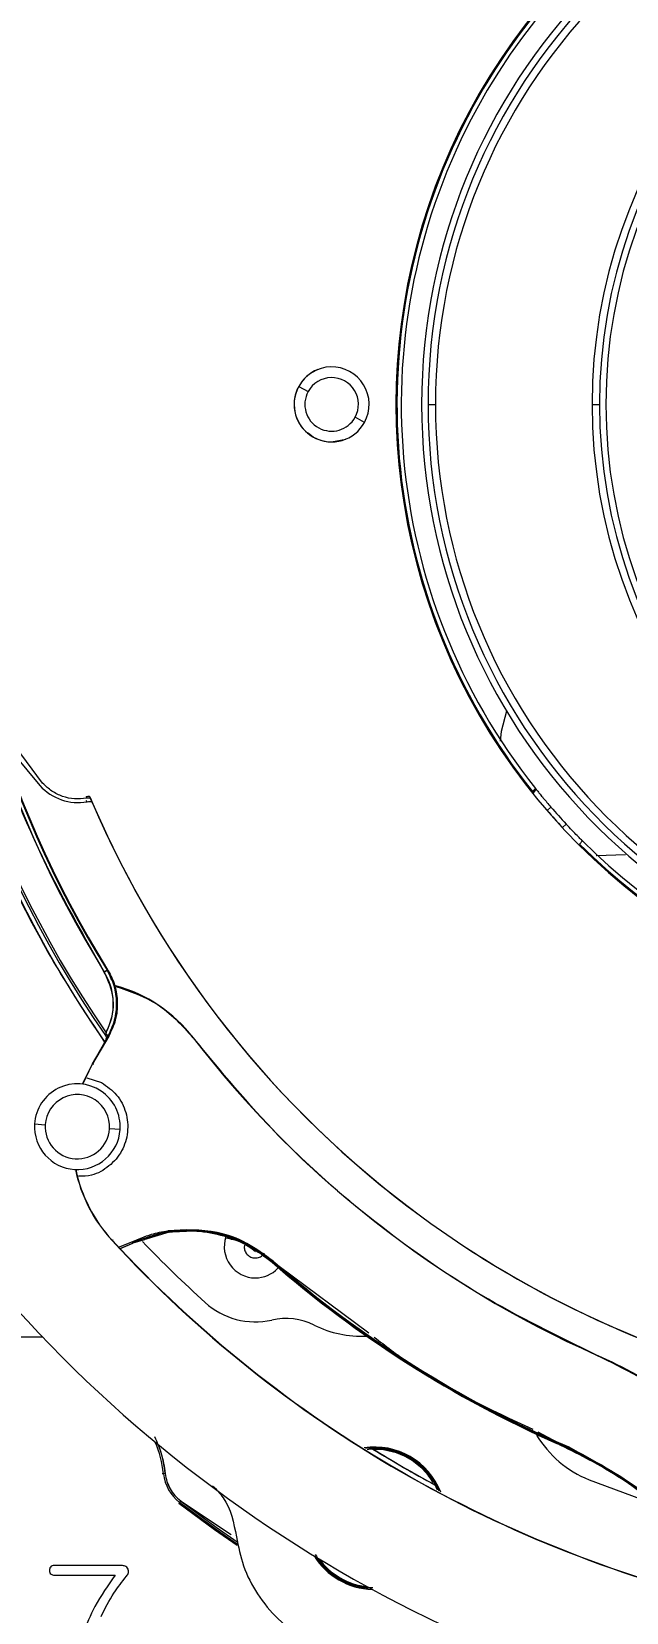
# Model space of a CAD drawing. Header units: millimetres. Extents: x 169 to 14583, y -399 to 10804.
# Drawn here: x 8105.3 to 8133, y 5314.2 to 5387.9 of the extents above; entities that cross this region are included whole.
import ezdxf

# ---------------------------------------------------------------- set-up
doc = ezdxf.new("R2010")
doc.units = ezdxf.units.MM
doc.header["$LTSCALE"] = 35
doc.layers.add('1', color=70, linetype='Continuous')
doc.styles.add('SLDTEXTSTYLE2', font='TXT', dxfattribs={"width": 0.7})
doc.dimstyles.new('SLDDIMSTYLE3', dxfattribs={"dimtxt": 105.988363, "dimasz": 26.25, "dimexe": 0, "dimexo": 0.0625, "dimgap": 26.497091, "dimtad": 1, "dimrnd": 1e-09, "dimzin": 12, "dimdsep": 46, "dimtxsty": 'SLDTEXTSTYLE2', "dimsah": 1, "dimcen": 0.09, "dimadec": 0, "dimazin": 3, "dimtfac": 1, "dimtdec": 3, "dimtofl": 0, "dimtmove": 0, "dimatfit": 3, "dimfxl": 0, "dimfrac": 2, "dimtolj": 1, "dimtzin": 12, "dimarcsym": 0})
doc.dimstyles.new('SLDDIMSTYLE5', dxfattribs={"dimtxt": 105.988363, "dimasz": 26.25, "dimexe": 0, "dimexo": 0.0625, "dimgap": 26.497091, "dimtad": 1, "dimdec": 0, "dimrnd": 1e-09, "dimzin": 12, "dimdsep": 46, "dimtxsty": 'SLDTEXTSTYLE2', "dimsah": 1, "dimcen": 0.09, "dimadec": 0, "dimazin": 3, "dimtfac": 1, "dimtdec": 3, "dimtofl": 0, "dimtmove": 0, "dimatfit": 3, "dimfxl": 0, "dimfrac": 2, "dimtolj": 1, "dimtzin": 12, "dimarcsym": 0})

# ---------------------------------------------------------------- blocks, each defined once
blk = doc.blocks.new('_D_38')
at = {"layer": '1'}
for p, q in [((8156.079, 5335.518), (8156.079, 4480.018)), ((6541.279, 5040.018), (6541.279, 4480.018)), ((7207.029, 4709.487), (7490.329, 4709.487)), ((7490.329, 4547.429), (7207.029, 4547.429)), ((6541.279, 4515.018), (8156.079, 4515.018))]:
    blk.add_line(p, q, dxfattribs=at)
for centre, start, end in [((7207.029, 4628.458), 90, 270), ((7490.329, 4628.458), 270, 90)]:
    blk.add_arc(centre, 81.029, start, end, dxfattribs=at)
for points in [[(6541.279, 4515.018), (6567.529, 4509.768), (6567.529, 4520.268)], [(8156.079, 4515.018), (8129.829, 4520.268), (8129.829, 4509.768)]]:
    blk.add_solid(points, dxfattribs=at)
at = {"layer": '1', "insert": (7207.029, 4686.095), "char_height": 92.6042, "attachment_point": 1, "style": 'SLDTEXTSTYLE2'}
blk.add_mtext('1615', dxfattribs=at)
blk = doc.blocks.new('_D_39')
at = {"layer": '1'}
for p, q in [((10336.279, 5511.018), (11734.619, 5511.018)), ((11699.619, 5511.018), (11699.619, 5088.118)), ((8051.635, 5088.118), (11734.619, 5088.118)), ((11699.619, 5088.118), (11699.619, 4698.415))]:
    blk.add_line(p, q, dxfattribs=at)
for points in [[(11699.619, 5511.018), (11694.369, 5484.768), (11704.869, 5484.768)], [(11699.619, 5088.118), (11704.869, 5114.368), (11694.369, 5114.368)]]:
    blk.add_solid(points, dxfattribs=at)
at = {"layer": '1', "insert": (11580.246, 4698.415), "char_height": 92.6042, "attachment_point": 1, "rotation": 90, "style": 'SLDTEXTSTYLE2'}
blk.add_mtext('423', dxfattribs=at)
blk = doc.blocks.new('_D_42')
at = {"layer": '1'}
for p, q in [((6541.279, 5209.24), (7741.279, 5209.24)), ((7741.279, 5209.24), (8175.501, 5209.24))]:
    blk.add_line(p, q, dxfattribs=at)
for points in [[(6541.279, 5209.24), (6567.529, 5203.99), (6567.529, 5214.49)], [(7741.279, 5209.24), (7715.029, 5214.49), (7715.029, 5203.99)]]:
    blk.add_solid(points, dxfattribs=at)
at = {"layer": '1', "insert": (7892.2, 5328.613), "char_height": 92.6042, "attachment_point": 1, "style": 'SLDTEXTSTYLE2'}
blk.add_mtext('1200', dxfattribs=at)

msp = doc.modelspace()

# ---------------------------------------------------------------- linework, layer by layer
at = {"color": 7, "linetype": 'Continuous', "lineweight": 18}
for p, q in [((8117.743, 5371.357), (8118.182, 5371.117)), ((8123.779, 5370.518), (8124.125, 5370.518)), ((8131.432, 5370.518), (8131.779, 5370.518)), ((8120.814, 5369.679), (8120.376, 5369.919)), ((8118.432, 5368.969), (8118.19, 5369.171)), ((8118.44, 5368.982), (8118.44, 5368.982)), ((8105.786, 5352.845), (8103.802, 5355.522)), ((8103.837, 5354.933), (8105.664, 5352.733)), ((8128.617, 5352.422), (8128.647, 5352.464)), ((8128.647, 5352.464), (8128.801, 5352.593)), ((8128.659, 5352.37), (8128.808, 5352.584)), ((8128.816, 5352.573), (8128.667, 5352.36)), ((8107.871, 5351.979), (8107.821, 5352.042)), ((8107.826, 5352.224), (8107.841, 5352.142)), ((8107.979, 5352.238), (8107.976, 5352.246)), ((8108.002, 5352.184), (8108.048, 5352.075)), ((8108.048, 5352.075), (8108.084, 5351.992)), ((8129.517, 5351.73), (8129.339, 5351.576)), ((8130.224, 5350.941), (8130.051, 5350.78)), ((8130.043, 5350.768), (8130.051, 5350.78)), ((8130.982, 5350.156), (8130.854, 5350.002)), ((8108.799, 5344.118), (8108.668, 5344.037)), ((8108.668, 5344.037), (8108.799, 5344.118)), ((8108.113, 5339.759), (8108.694, 5340.764)), ((8108.874, 5341.051), (8108.124, 5339.752)), ((8108.124, 5339.752), (8108.873, 5341.05)), ((8108.719, 5341.077), (8108.733, 5341.131)), ((8108.733, 5341.131), (8108.719, 5341.077)), ((8108.752, 5341.206), (8108.733, 5341.131)), ((8108.733, 5341.131), (8108.847, 5341.065)), ((8108.847, 5341.065), (8108.733, 5341.131)), ((8108.847, 5341.065), (8108.761, 5340.915)), ((8108.761, 5340.915), (8108.848, 5341.065)), ((8108.873, 5341.05), (8108.847, 5341.065)), ((8108.847, 5341.065), (8108.873, 5341.05)), ((8107.655, 5338.806), (8108.113, 5339.759)), ((8107.668, 5338.804), (8108.124, 5339.752)), ((8107.847, 5339.102), (8108.537, 5338.885)), ((8108.113, 5339.759), (8108.124, 5339.752)), ((8108.124, 5339.752), (8108.16, 5339.732)), ((8105.413, 5336.948), (8105.912, 5336.916)), ((8105.413, 5336.948), (8105.912, 5336.916)), ((8109.405, 5336.694), (8108.906, 5336.725)), ((8109.405, 5336.694), (8108.906, 5336.725)), ((8111.695, 5331.902), (8109.994, 5331.385)), ((8109.033, 5331.507), (8109.043, 5331.515)), ((8109.073, 5331.543), (8109.043, 5331.515)), ((8109.377, 5331.217), (8109.957, 5331.455)), ((8109.437, 5331.153), (8109.953, 5331.366)), ((8109.448, 5331.152), (8110, 5331.382)), ((8109.954, 5331.363), (8109.953, 5331.366)), ((8110, 5331.382), (8109.992, 5331.4)), ((8109.994, 5331.382), (8109.994, 5331.385)), ((8110.545, 5331.55), (8110, 5331.382)), ((8116.505, 5330.495), (8116.504, 5330.491)), ((8116.544, 5330.553), (8116.515, 5330.52)), ((8116.828, 5330.315), (8121.009, 5327.198)), ((8098.338, 5327.018), (8105.779, 5327.018)), ((8128.898, 5322.584), (8129.833, 5322.084)), ((8129.807, 5322.037), (8129.809, 5322.04)), ((8129.819, 5322.053), (8129.833, 5322.084)), ((8130.327, 5321.842), (8130.345, 5321.882)), ((8111.429, 5320.633), (8111.369, 5320.626)), ((8111.513, 5320.642), (8111.429, 5320.633)), ((8111.513, 5320.642), (8111.429, 5320.633)), ((8124.076, 5320.261), (8124.054, 5320.247)), ((8124.223, 5319.862), (8124.054, 5320.247)), ((8124.303, 5319.816), (8124.076, 5320.261)), ((8112.181, 5319.295), (8112.144, 5319.247)), ((8112.232, 5319.362), (8112.181, 5319.295)), ((8112.232, 5319.362), (8114.591, 5317.791)), ((8109.482, 5316.35), (8106.333, 5316.35)), ((8106.335, 5315.901), (8109.177, 5315.901))]:
    msp.add_line(p, q, dxfattribs=at)
at = {"color": 7, "linetype": 'Continuous', "lineweight": 18, "flags": 128}
for points in [[(8119.279, 5368.768), (8119.948, 5368.901), (8119.961, 5368.906)], [(8127.446, 5356.205), (8127.192, 5355.251), (8127.141, 5354.813)], [(8127.446, 5356.205), (8127.192, 5355.251), (8127.141, 5354.813)], [(8128.808, 5352.584), (8128.813, 5352.578), (8128.816, 5352.573)], [(8130.974, 5350.164), (8130.967, 5350.171), (8130.961, 5350.177)], [(8131.621, 5349.474), (8131.639, 5349.472), (8132.996, 5349.524)], [(8131.621, 5349.474), (8131.639, 5349.472), (8132.996, 5349.524)], [(8131.292, 5320.353), (8133.691, 5319.462), (8134.394, 5319.226)], [(8114.863, 5317.281), (8113.809, 5318.018), (8112.144, 5319.247)], [(8114.842, 5317.369), (8113.844, 5318.067), (8112.181, 5319.295)], [(8112.181, 5319.295), (8113.844, 5318.067), (8114.895, 5317.332)], [(8112.232, 5319.362), (8113.894, 5318.136), (8114.873, 5317.45)]]:
    msp.add_lwpolyline(points, dxfattribs=at)
at = {"color": 7, "linetype": 'Continuous', "lineweight": 18}
for centre, radius, start, end in [((8151.279, 5370.518), 51.95, 145.05783, 214.94217), ((8151.279, 5370.518), 51.75, 145.32583, 214.67417), ((8151.279, 5370.518), 51.65, 145.4237, 214.57629), ((8151.279, 5370.518), 29, 90.00002, 270.00002), ((8151.279, 5370.518), 28.95, 26.31864, 151.35211), ((8151.279, 5370.518), 28.75, 26.28519, 151.35211), ((8151.279, 5370.518), 27.8, 92.1384, 267.8616), ((8151.279, 5370.518), 27.5, 91.6979, 180), ((8151.279, 5370.518), 27.154, 92.46514, 180), ((8151.279, 5370.518), 50.169, 148.14093, 211.85907), ((8151.279, 5370.518), 50.015, 148.14031, 211.85969), ((8151.279, 5370.518), 49.985, 148.14042, 211.85958), ((8156.079, 5370.518), 24.646, 103.67838, 180), ((8156.079, 5370.518), 24.3, 103.0503, 180), ((8156.079, 5370.518), 24, 101.53696, 258.46304), ((8151.279, 5370.518), 28.95, 151.35211, 218.58017), ((8151.279, 5370.518), 28.75, 151.35211, 218.57061), ((8119.279, 5370.518), 1.75, 111.87995, 270.00002), ((8119.279, 5370.518), 1.75, 331.35211, 151.35211), ((8119.279, 5370.518), 1.25, 331.35211, 151.35211), ((8119.279, 5370.518), 1.75, 151.35211, 331.35211), ((8119.279, 5370.518), 1.25, 151.35211, 331.35211), ((8151.279, 5370.518), 27.5, 180, 268.3021), ((8151.279, 5370.518), 27.154, 180, 267.53486), ((8156.079, 5370.518), 24.646, 180, 256.32162), ((8156.079, 5370.518), 24.3, 180, 256.9497), ((8151.279, 5370.518), 28.95, 225.12758, 331.35211), ((8151.279, 5370.518), 28.75, 225.09278, 331.35211), ((8107.457, 5354.375), 2.432, 222.48048, 279.78335), ((8151.279, 5370.518), 47, 202.99811, 233.64786), ((8151.279, 5370.518), 47, 203.21356, 233.64786), ((8151.279, 5370.518), 28.75, 220.80561, 222.91746), ((8151.279, 5370.518), 28.986, 220.8056, 222.91746), ((8151.279, 5370.518), 47, 233.64786, 327.00183), ((8151.279, 5370.518), 47, 233.64786, 326.78639), ((8106.297, 5348.145), 4.741, 301.85321, 302.21558), ((8107.409, 5336.821), 6.817, 37.52878, 74.71558), ((8107.409, 5336.821), 6.817, 37.52878, 74.71594), ((8151.279, 5370.518), 51.75, 214.67417, 214.75439), ((8151.279, 5370.518), 48.5, 217.52878, 246.11742), ((8151.279, 5370.518), 48.5, 217.52878, 246.11742), ((8107.409, 5336.821), 2, 356.35208, 176.35208), ((8107.409, 5336.821), 2, 356.35208, 176.35208), ((8107.409, 5336.821), 1.5, 356.35208, 176.35209), ((8107.409, 5336.821), 1.5, 356.35208, 176.35208), ((8107.409, 5336.821), 2, 176.35208, 356.35208), ((8107.409, 5336.821), 2, 176.35208, 356.35208), ((8107.409, 5336.821), 1.5, 176.35209, 356.35208), ((8107.409, 5336.821), 1.5, 176.35208, 356.35208), ((8114.178, 5336.257), 7.003, 191.82305, 222.72071), ((8114.178, 5336.257), 6.99, 191.84921, 222.72071), ((8151.279, 5370.518), 62.948, 217.03358, 262.60161), ((8151.279, 5370.518), 57.503, 222.72071, 257.27929), ((8151.279, 5370.518), 57.49, 222.72071, 257.27929), ((8107.409, 5336.821), 6.019, 294.99997, 295.42868), ((8151.279, 5370.518), 56.5, 223.72886, 227.86018), ((8115.719, 5331.218), 1.45, 161.21597, 270.00002), ((8151.279, 5370.518), 53.024, 229.00589, 246.13581), ((8151.279, 5370.518), 53.019, 229.01384, 246.11253), ((8151.279, 5370.518), 52.994, 229.00497, 246.71115), ((8151.279, 5370.518), 52.95, 229.00497, 246.71206), ((8115.719, 5331.218), 1.45, 270.00002, 316.47094), ((8115.719, 5331.218), 3.5, 227.86018, 282.6003), ((8117.137, 5324.874), 3, 63.65273, 102.6003), ((8120.687, 5332.043), 5, 243.65273, 272.51123), ((8121.724, 5303.768), 24.5, 46.29204, 66.11742), ((8121.724, 5303.768), 24.5, 46.29204, 66.11742), ((8133.143, 5324.998), 5, 210.79394, 248.27715), ((8106.396, 5320.101), 5.06, 6.0278, 23.37518), ((8106.396, 5320.101), 5.146, 6.0278, 21.56529), ((8121.279, 5318.556), 3.322, 21.53213, 98.46787), ((8121.279, 5318.556), 3.276, 31.35211, 97.38253), ((8151.279, 5370.518), 57.266, 238.2817, 241.65451), ((8151.279, 5370.518), 57.266, 238.32406, 241.65451), ((8121.279, 5318.556), 3.212, 31.35211, 89.79824), ((8113.358, 5320.837), 1.94, 186.0278, 232.64596), ((8113.358, 5320.837), 1.854, 186.0278, 232.64596), ((8121.279, 5318.556), 3.322, 211.83458, 268.16542), ((8121.279, 5318.556), 3.276, 213.47163, 266.52837), ((8121.279, 5318.556), 3.212, 215.9954, 264.0046)]:
    msp.add_arc(centre, radius, start, end, dxfattribs=at)
msp.add_ellipse((8105.596, 5342.12), major_axis=(-1.086, 3.241), ratio=0.944319, start_param=4.110533, end_param=4.133739, dxfattribs=at)
for points, knots in [([(8108.694, 5340.764), (8107.766, 5342.174), (8105.894, 5345.022), (8103.613, 5349.656), (8101.421, 5355.41), (8099.754, 5362.393), (8099.186, 5369.613), (8099.518, 5375.946), (8100.363, 5381.293), (8101.739, 5386.462), (8103.613, 5391.379), (8105.893, 5396.014), (8107.766, 5398.861), (8108.694, 5400.272)], [0, 0, 0, 0, 0.079921, 0.161317, 0.244092, 0.371227, 0.499927, 0.585753, 0.671119, 0.755908, 0.838676, 0.920075, 1, 1, 1, 1]), ([(8128.808, 5352.584), (8128.807, 5352.584), (8128.806, 5352.586), (8128.802, 5352.591), (8128.801, 5352.593)], [0, 0, 0, 0, 0.559977, 1, 1, 1, 1]), ([(8128.816, 5352.573), (8128.821, 5352.568), (8128.83, 5352.556), (8128.878, 5352.497), (8128.901, 5352.467)], [0, 0, 0, 0, 0.499905, 1, 1, 1, 1]), ([(8128.901, 5352.467), (8128.935, 5352.425), (8129.004, 5352.34), (8129.154, 5352.158), (8129.327, 5351.951), (8129.454, 5351.804), (8129.517, 5351.73)], [0, 0, 0, 0, 0.24413, 0.493413, 0.746132, 1, 1, 1, 1]), ([(8107.826, 5352.224), (8107.855, 5352.228), (8107.905, 5352.236), (8107.957, 5352.238), (8107.979, 5352.238)], [0, 0, 0, 0, 0.559979, 1, 1, 1, 1]), ([(8108.014, 5352.155), (8107.982, 5352.155), (8107.923, 5352.154), (8107.866, 5352.146), (8107.841, 5352.142)], [0, 0, 0, 0, 0.5599553, 1, 1, 1, 1]), ([(8107.871, 5351.979), (8107.91, 5351.984), (8107.981, 5351.994), (8108.052, 5351.993), (8108.084, 5351.992)], [0, 0, 0, 0, 0.554837, 1, 1, 1, 1]), ([(8108.014, 5352.155), (8108.005, 5352.177), (8107.985, 5352.224), (8107.981, 5352.233), (8107.979, 5352.238)], [0, 0, 0, 0, 0.482085, 1, 1, 1, 1]), ([(8130.961, 5350.177), (8130.948, 5350.19), (8130.921, 5350.216), (8130.749, 5350.391), (8130.506, 5350.64), (8130.318, 5350.84), (8130.224, 5350.941)], [0, 0, 0, 0, 0.247538, 0.495471, 0.745875, 1, 1, 1, 1]), ([(8130.982, 5350.156), (8130.98, 5350.158), (8130.976, 5350.162), (8130.975, 5350.163), (8130.974, 5350.164)], [0, 0, 0, 0, 0.55994, 1, 1, 1, 1]), ([(8108.752, 5341.206), (8108.853, 5341.433), (8109.055, 5341.885), (8109.115, 5342.633), (8109.012, 5343.376), (8108.783, 5343.816), (8108.668, 5344.037)], [0, 0, 0, 0, 0.2498749, 0.4996332, 0.7495137, 1, 1, 1, 1]), ([(8108.752, 5341.206), (8108.861, 5341.461), (8109.081, 5341.969), (8109.138, 5342.981), (8108.846, 5343.637), (8108.668, 5344.037)], [0, 0, 0, 0, 0.280522, 0.560993, 1, 1, 1, 1]), ([(8108.848, 5341.066), (8108.964, 5341.308), (8109.195, 5341.792), (8109.273, 5342.598), (8109.17, 5343.403), (8108.923, 5343.879), (8108.799, 5344.118)], [0, 0, 0, 0, 0.250002, 0.499516, 0.749239, 1, 1, 1, 1]), ([(8108.848, 5341.065), (8108.964, 5341.307), (8109.195, 5341.791), (8109.273, 5342.598), (8109.17, 5343.402), (8108.923, 5343.879), (8108.799, 5344.118)], [0, 0, 0, 0, 0.2500031, 0.4995174, 0.7492398, 1, 1, 1, 1]), ([(8108.824, 5344.134), (8108.832, 5344.122), (8108.97, 5343.897), (8109.19, 5343.399), (8109.292, 5342.738), (8109.269, 5342.279), (8109.23, 5342.013), (8109.148, 5341.616), (8108.993, 5341.296), (8108.874, 5341.051)], [0, 0, 0, 0, 0.012739, 0.245502, 0.499393, 0.625446, 0.671397, 0.749277, 1, 1, 1, 1]), ([(8108.824, 5344.134), (8108.949, 5343.892), (8109.197, 5343.41), (8109.302, 5342.599), (8109.223, 5341.786), (8108.991, 5341.297), (8108.874, 5341.051)], [0, 0, 0, 0, 0.251398, 0.500174, 0.748877, 1, 1, 1, 1]), ([(8109.202, 5343.367), (8109.876, 5343.136), (8111.285, 5342.653), (8112.291, 5341.55), (8112.816, 5340.974)], [0, 0, 0, 0, 0.478115, 1, 1, 1, 1]), ([(8108.761, 5340.915), (8108.752, 5340.887), (8108.735, 5340.838), (8108.706, 5340.786), (8108.694, 5340.764)], [0, 0, 0, 0, 0.572336, 1, 1, 1, 1]), ([(8108.694, 5340.764), (8108.708, 5340.789), (8108.737, 5340.842), (8108.753, 5340.89), (8108.761, 5340.915)], [0, 0, 0, 0, 0.4863512, 1, 1, 1, 1]), ([(8108.719, 5341.077), (8108.727, 5341.066), (8108.741, 5341.046), (8108.755, 5341.026), (8108.761, 5341.017)], [0, 0, 0, 0, 0.56, 1, 1, 1, 1]), ([(8108.761, 5341.017), (8108.765, 5341.007), (8108.773, 5340.986), (8108.768, 5340.944), (8108.762, 5340.919), (8108.761, 5340.915)], [0, 0, 0, 0, 0.447054, 0.892314, 1, 1, 1, 1]), ([(8108.761, 5341.017), (8108.765, 5341.005), (8108.774, 5340.981), (8108.765, 5340.937), (8108.761, 5340.915)], [0, 0, 0, 0, 0.498468, 1, 1, 1, 1]), ([(8108.537, 5338.885), (8108.791, 5338.707), (8109.297, 5338.35), (8109.724, 5337.496), (8109.81, 5336.564), (8109.528, 5335.661), (8108.923, 5334.95), (8108.184, 5334.525), (8107.669, 5334.514), (8107.464, 5334.509)], [0, 0, 0, 0, 0.1500387, 0.3000773, 0.450116, 0.6001546, 0.7501933, 0.9002319, 1, 1, 1, 1]), ([(8109.957, 5331.455), (8110.259, 5331.584), (8110.8, 5331.813), (8111.376, 5331.921), (8111.63, 5331.969)], [0, 0, 0, 0, 0.560241, 1, 1, 1, 1]), ([(8109.976, 5331.415), (8110.525, 5331.621), (8111.621, 5332.031), (8113.393, 5332.017), (8115.101, 5331.552), (8116.043, 5330.864), (8116.515, 5330.52)], [0, 0, 0, 0, 0.250958, 0.500729, 0.750181, 1, 1, 1, 1]), ([(8110.511, 5331.586), (8110.886, 5331.723), (8111.811, 5332.061), (8113.406, 5332.023), (8115.121, 5331.57), (8116.068, 5330.876), (8116.541, 5330.529)], [0, 0, 0, 0, 0.1853201, 0.4568874, 0.7284452, 1, 1, 1, 1]), ([(8116.544, 5330.553), (8116.148, 5330.848), (8115.358, 5331.437), (8113.679, 5332.059), (8112.406, 5332.003), (8111.63, 5331.969)], [0, 0, 0, 0, 0.280679, 0.561166, 1, 1, 1, 1]), ([(8111.695, 5331.902), (8112.125, 5331.938), (8112.986, 5332.011), (8114.265, 5331.764), (8115.476, 5331.283), (8116.162, 5330.758), (8116.505, 5330.495)], [0, 0, 0, 0, 0.250001, 0.500007, 0.750008, 1, 1, 1, 1]), ([(8115.732, 5330.983), (8115.506, 5331.152), (8115.088, 5331.465), (8114.58, 5331.575), (8114.347, 5331.625)], [0, 0, 0, 0, 0.541551, 1, 1, 1, 1]), ([(8115.21, 5331.293), (8115.205, 5331.237), (8115.193, 5331.114), (8115.27, 5330.931), (8115.412, 5330.781), (8115.603, 5330.697), (8115.811, 5330.693), (8116.008, 5330.766), (8116.099, 5330.868), (8116.145, 5330.92)], [0, 0, 0, 0, 0.119414, 0.266179, 0.412943, 0.559707, 0.706471, 0.853236, 1, 1, 1, 1]), ([(8116.515, 5330.52), (8116.509, 5330.513), (8116.498, 5330.5), (8116.496, 5330.498), (8116.495, 5330.497)], [0, 0, 0, 0, 0.56, 1, 1, 1, 1]), ([(8121.266, 5327.007), (8121.795, 5326.598), (8124.061, 5324.847), (8126.67, 5323.635), (8128.669, 5322.707)], [0, 0, 0, 0, 0.233567, 1, 1, 1, 1]), ([(8111.009, 5322.363), (8111.127, 5322.103), (8111.376, 5321.553), (8111.466, 5320.956), (8111.513, 5320.642)], [0, 0, 0, 0, 0.473411, 1, 1, 1, 1]), ([(8120.938, 5321.763), (8121.038, 5321.781), (8121.415, 5321.846), (8122.084, 5321.735), (8122.869, 5321.432), (8123.563, 5320.932), (8123.89, 5320.476), (8124.054, 5320.247)], [0, 0, 0, 0, 0.083526, 0.312644, 0.541763, 0.770881, 1, 1, 1, 1]), ([(8138.558, 5314.472), (8138.081, 5315.186), (8137.037, 5316.749), (8134.979, 5318.805), (8132.55, 5320.68), (8130.723, 5321.587), (8129.809, 5322.04)], [0, 0, 0, 0, 0.219288, 0.479526, 0.739764, 1, 1, 1, 1]), ([(8138.602, 5314.45), (8138.482, 5314.673), (8137.777, 5315.975), (8135.924, 5317.995), (8133.131, 5320.417), (8130.932, 5321.528), (8129.833, 5322.084)], [0, 0, 0, 0, 0.064332, 0.376205, 0.688077, 1, 1, 1, 1]), ([(8136.029, 5317.711), (8135.168, 5318.521), (8133.445, 5320.142), (8131.358, 5321.257), (8130.314, 5321.814)], [0, 0, 0, 0, 0.499562, 1, 1, 1, 1]), ([(8130.327, 5321.842), (8131.375, 5321.285), (8133.468, 5320.173), (8135.195, 5318.549), (8136.057, 5317.739)], [0, 0, 0, 0, 0.5008564, 1, 1, 1, 1]), ([(8130.345, 5321.882), (8131.518, 5321.25), (8133.614, 5320.123), (8135.336, 5318.485), (8136.093, 5317.765)], [0, 0, 0, 0, 0.560119, 1, 1, 1, 1]), ([(8113.724, 5320.073), (8113.898, 5319.893), (8114.527, 5319.245), (8114.707, 5318.339), (8114.837, 5317.684)], [0, 0, 0, 0, 0.277839, 1, 1, 1, 1]), ([(8114.837, 5317.684), (8114.928, 5317.229), (8115.115, 5316.294), (8115.787, 5314.98), (8116.753, 5313.805), (8117.998, 5312.874), (8119.426, 5312.261), (8120.928, 5312.012), (8122.401, 5312.087), (8123.305, 5312.393), (8123.744, 5312.542)], [0, 0, 0, 0, 0.117078, 0.240832, 0.369213, 0.499995, 0.630767, 0.759174, 0.882926, 1, 1, 1, 1]), ([(8106.333, 5316.35), (8106.299, 5316.348), (8106.233, 5316.344), (8106.15, 5316.29), (8106.115, 5316.208), (8106.112, 5316.156), (8106.111, 5316.129)], [0, 0, 0, 0, 0.2806002, 0.5583441, 0.7788848, 1, 1, 1, 1]), ([(8109.775, 5316.183), (8109.758, 5316.212), (8109.725, 5316.271), (8109.621, 5316.338), (8109.534, 5316.345), (8109.482, 5316.35)], [0, 0, 0, 0, 0.2801477, 0.5611933, 1, 1, 1, 1]), ([(8118.503, 5316.865), (8118.667, 5316.637), (8118.995, 5316.179), (8119.688, 5315.686), (8120.438, 5315.371), (8120.96, 5315.336), (8121.202, 5315.32)], [0, 0, 0, 0, 0.2589246, 0.5178492, 0.7767738, 1, 1, 1, 1]), ([(8106.111, 5316.129), (8106.113, 5316.095), (8106.117, 5316.026), (8106.172, 5315.942), (8106.255, 5315.905), (8106.308, 5315.903), (8106.335, 5315.901)], [0, 0, 0, 0, 0.280738, 0.55908, 0.779043, 1, 1, 1, 1]), ([(8109.177, 5315.901), (8108.842, 5315.423), (8108.243, 5314.568), (8107.84, 5313.606), (8107.663, 5313.183)], [0, 0, 0, 0, 0.559702, 1, 1, 1, 1]), ([(8108.514, 5313.975), (8108.702, 5314.348), (8109.037, 5315.014), (8109.502, 5315.594), (8109.707, 5315.85)], [0, 0, 0, 0, 0.560182, 1, 1, 1, 1]), ([(8109.707, 5315.85), (8109.749, 5315.907), (8109.825, 5316.01), (8109.79, 5316.13), (8109.775, 5316.183)], [0, 0, 0, 0, 0.5600824, 1, 1, 1, 1])]:
    msp.add_open_spline(points, degree=3, knots=knots, dxfattribs=at)
for points in [[(8108.668, 5344.037), (8107.52, 5346.06), (8105.225, 5350.108), (8102.891, 5356.71), (8101.431, 5363.542), (8100.949, 5370.518), (8101.431, 5377.493), (8102.89, 5384.325), (8105.225, 5390.927), (8107.52, 5394.975), (8108.668, 5396.999)], [(8107.841, 5352.142), (8107.652, 5352.123), (8107.275, 5352.086), (8106.717, 5352.212), (8106.199, 5352.455), (8105.924, 5352.715), (8105.786, 5352.845)], [(8131.643, 5326.17), (8129.828, 5327.053), (8126.198, 5328.818), (8121.234, 5332.306), (8116.673, 5336.306), (8114.102, 5339.418), (8112.816, 5340.974)], [(8131.643, 5326.17), (8132.913, 5325.54), (8135.453, 5324.281), (8137.586, 5322.413), (8138.653, 5321.479)], [(8111.513, 5320.642), (8111.534, 5320.517), (8111.575, 5320.269), (8111.731, 5319.923), (8111.946, 5319.609), (8112.137, 5319.445), (8112.232, 5319.362)]]:
    msp.add_open_spline(points, degree=3, dxfattribs=at)

# ---------------------------------------------------------------- dimensions: what is measured, and where the dimension line sits
at = {"layer": '1'}
for base, p1, p2, angle, dimstyle, picture, middle in [((11699.619, 5088.118), (10301.279, 5511.018), (8016.635, 5088.118), 90, 'SLDDIMSTYLE5', '_D_39', (11699.619, 4804.652)), ((7741.279, 5209.24), (6541.279, 5075.018), (7741.279, 5194.018), 0, 'SLDDIMSTYLE3', '_D_42', (8033.851, 5209.24))]:
    dim = msp.add_linear_dim(base=base, p1=p1, p2=p2, angle=angle, dimstyle=dimstyle, dxfattribs=at)
    dim.commit()
    dim.dimension.update_dxf_attribs({"geometry": picture, "text_midpoint": middle, "dimtype": 160})
dim = msp.add_linear_dim(base=(8156.079, 4515.018), p1=(6541.279, 5075.018), p2=(8156.079, 5370.518), dimstyle='SLDDIMSTYLE5', dxfattribs=at)
dim.commit()
dim.dimension.update_dxf_attribs({"geometry": '_D_38', "text_midpoint": (7348.679, 4515.018), "dimtype": 160})

doc.saveas('drawing.dxf')
